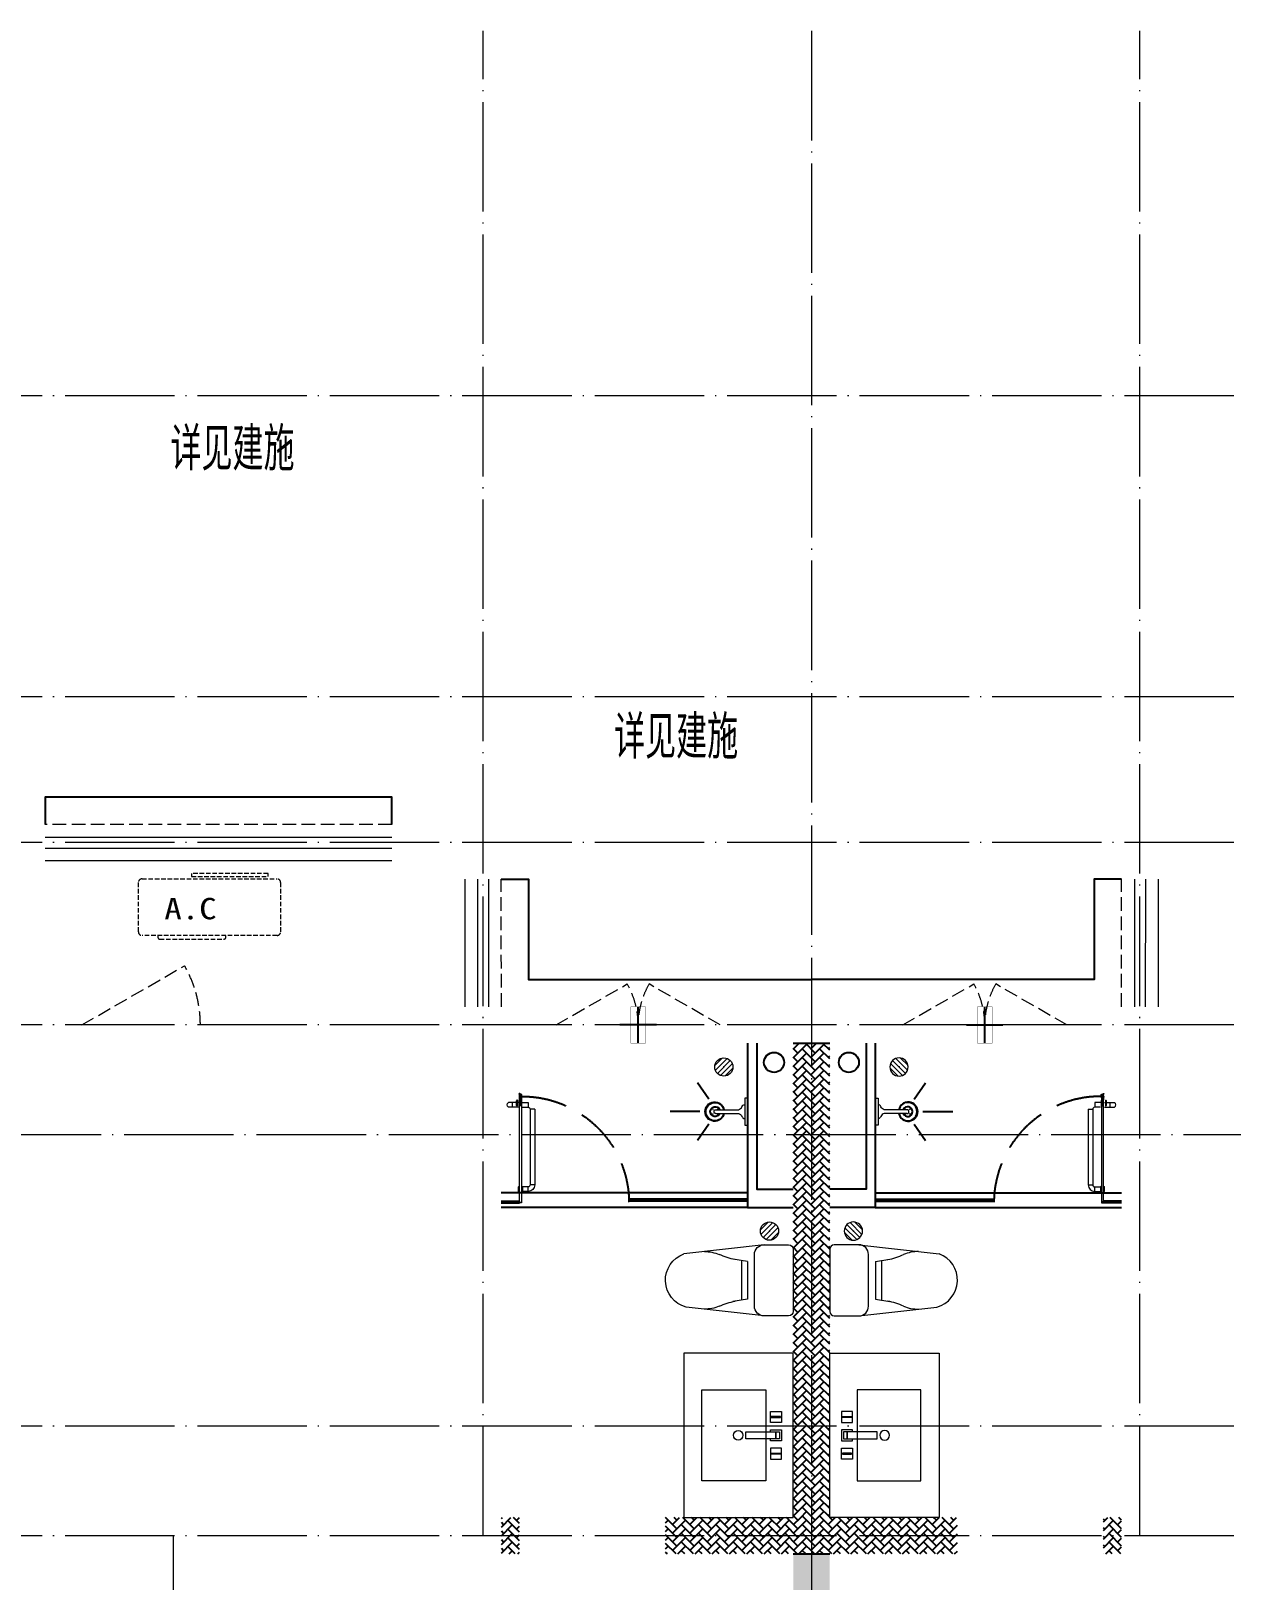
# Model space of a CAD drawing. Extents: x -518115 to 389031, y -231062 to 1628073.
# Drawn here: x 34038 to 40617, y 447089 to 455582 of the extents above; entities that cross this region are included whole.
import ezdxf

# ---------------------------------------------------------------- set-up
doc = ezdxf.new("R2010")
doc.units = 0
doc.header["$LTSCALE"] = 1000
doc.header["$MEASUREMENT"] = 0
doc.linetypes.add('DASH', pattern=[0.35, 0.25, -0.1])
doc.linetypes.add('DOTE', pattern=[2.4200000000000004, 2, -0.2, 0.02, -0.2])
for name, color, linetype, lineweight in [('DOTE', 19, 'DOTE', 9), ('LVTRY', 1, 'Continuous', 13), ('WINDOW', 144, 'Continuous', 15), ('平面-栏杆', 135, 'Continuous', 15), ('平面-看线', 45, 'Continuous', 15), ('平面-空调室内机', 176, 'Continuous', 9), ('平面-空调预留孔', 173, 'Continuous', 15), ('空调', 76, 'Continuous', 13)]:
    doc.layers.add(name, color=color, linetype=linetype, lineweight=lineweight)
for name, color, linetype in [('IP-bath&kitchen-JOHNSON', 4, 'Continuous'), ('P-bath&kitchen-JOHNSON', 4, 'Continuous'), ('PUB_TEXT', 4, 'Continuous'), ('VPIPE-中水', 122, 'Continuous'), ('保温', 6, 'Continuous'), ('机电标识类', 1, 'Continuous'), ('看线', 251, 'Continuous')]:
    doc.layers.add(name, color=color, linetype=linetype)
doc.styles.add('_TCH_AXIS', font='COMPLEX', dxfattribs={"bigfont": 'GBCBIG'})
doc.styles.add('黑体', font='')
doc.styles.get('黑体').set_extended_font_data('SimHei')
pattern_1 = [(45, (-445516.5787336057, -596748.8100387141), (0, 47.41575231924514), [100.584, -33.528]), (135, (-445492.8708736057, -596725.1021787141), (3.05311331771918e-15, 47.41575231924513), [100.584, -33.528])]

# ---------------------------------------------------------------- blocks, each defined once
blk = doc.blocks.new('rrrrrrrrrrrra')
for p, q in [((-112.3975646988256, 458.7312025176361), (-112.3975646988256, 324.3323662159964)), ((252.6024353011744, 483.7312025176361), (-87.39756469882559, 483.7312025176361)), ((277.6024353011744, 324.3323662159964), (277.6024353011744, 458.7312025176361)), ((-112.3975646988256, 324.3323662159964), (-63.69972878636327, -103.3637925456278)), ((-59.12511469877791, 271.0599162159488), (224.3299853011267, 271.0599162159488)), ((277.6024353011744, 324.3323662159964), (227.5135563242948, -115.5808400628157)), ((-20.6103619200876, 232.4137265472673), (-34.18044077546801, 153.6153487120755)), ((191.3197469591396, 200.4502565474249), (-26.11487635679077, 200.4502565474249)), ((185.8152325224364, 232.4137265477329), (-20.6103619200876, 232.4137265472673)), ((185.8152325224364, 232.4137265477329), (199.3853113778168, 153.6153487125412))]:
    blk.add_line(p, q)
for centre, radius, start, end in [((-87.39756469882559, 458.7312025176361), 25, 90, 180), ((252.6024353011744, 458.7312025176361), 25, 0, 90), ((-59.12511469877791, 324.3323662164621), 53.27245000000602, 180, 270), ((224.3299853008939, 324.3323662164621), 53.27245000000253, 270, 0), ((-322.583031725022, 209.8070477982983), 293.8257332377133, 333.5368539848596, 351.4828191908725), ((487.787902327138, 209.8070477982983), 293.8257332377133, 188.5171808091275, 206.4631460151405), ((148.969911527005, -3.179016253445297), 224.0767612256445, 158.5202191710939, 180), ((16.2349590753438, -3.179016253445297), 224.0767612256723, 0, 21.47978082890611), ((83.83053322241176, -63.61970424279571), 152.7899563564, 195.0773243454172, 340.1181212308546)]:
    blk.add_arc(centre, radius, start, end)
blk = doc.blocks.new('A$C1E0F638F')
for points in [[(499.7003750004806, 435.1003879043274), (499.7003750004806, 85.1003879038617), (-4.325015470385551e-05, 85.10038790432736), (-4.325015470385551e-05, 435.1003879038617)], [(269.850552206859, 30.00024752598256), (229.850552206859, 30.00024752644822), (229.850552206859, 195.0002475259826), (269.850552206859, 195.0002475264482)], [(119.850552206859, 0.0002475259825587273), (179.850552206859, 0.0002475259825587273), (179.850552206859, 60.00024752598256), (119.850552206859, 60.00024752598256)], [(146.850552206859, 55.00024752598256), (152.850552206859, 55.00024752644822), (152.850552206859, 5.00024752644822), (146.850552206859, 5.00024752644822)], [(229.850552206859, 30.00024752644822), (269.850552206859, 30.00024752598256), (269.850552206859, 10.00024752598256), (229.850552206859, 10.00024752644822)], [(379.850552206859, 0.0002475259825587273), (319.850552206859, 0.0002475264482200146), (319.850552206859, 60.00024752644822), (379.850552206859, 60.00024752644822)], [(352.850552206859, 55.00024752598256), (346.850552206859, 55.00024752598256), (346.850552206859, 5.000247525982559), (352.850552206859, 5.000247525982559)]]:
    blk.add_lwpolyline(points, close=True)
blk.add_lwpolyline([(269.850552206859, 60.00024752598256), (279.850552206859, 60.00024752598256), (279.850552206859, 0.0002475264482200146), (219.850552206859, 0.0002475259825587273), (219.850552206859, 60.00024752598256), (229.850552206859, 60.00024752644822)])
blk.add_circle((249.850552206859, 236.2614032463171), 26)
blk = doc.blocks.new('$lvtry$00000171')
for p, q in [((-74.24621202462731, 10.60660171788186), (-10.60660171788186, 74.24621202462731)), ((-69.81875867368217, -27.39235180270043), (27.39235180242758, 69.81875867368217)), ((-53.03300858900184, -53.03300858886359), (53.03300858900184, 53.03300858886359)), ((-27.39235180242758, -69.81875867368217), (69.81875867368217, 27.39235180270043)), ((10.60660171788186, -74.24621202462731), (74.24621202462731, -10.60660171788186))]:
    blk.add_line(p, q)
blk.add_circle((0, 0), 75)
blk.add_point((0, 0))
blk = doc.blocks.new('135')
blk.add_hatch(color=256).paths.add_polyline_path([(4.76418280357393, 1.812162386259842), (3.614183923258678, -0.9586682789313272), (-4.698308072380313, 2.491328362025341), (-3.548309192054148, 5.262159027231063)])
for p, q in [((-6.34257382159194, 2.632406550414998), (5.421245566391007, -2.250020692198631)), ((-5.698204626369259, 2.906323017595241), (-5.160113183243083, 2.682994842084553)), ((-5.555794630552554, 18.93025617586591), (-3.355794630551827, 19.41189882087838)), ((-3.355794630551827, 19.41189882087838), (-5.502586708164016, 19.38346581543646)), ((5.249555696867901, 10.9245783101278), (-5.25044430312846, 10.93328680312606)), ((5.227938415449898, 9.660595023749009), (-5.205485498692723, 9.660595023727183)), ((-5.160113183243083, 2.682994842084553), (-3.818447822857706, 5.915630618167598)), ((-5.000000000007275, 10.93307908955376), (-5.000000000007275, 30.53458335841333)), ((-3.818447822857706, 5.915630618167598), (5.417654394495911, 2.08230101709978)), ((0, -9.095e-13), (-7.276000000000001e-12, 39.11915162772765)), ((5.617387633388716, 18.86060526279379), (3.417387633387988, 19.34224790780627)), ((3.417387633387988, 19.34224790780627), (5.564179711000178, 19.31381490236435)), ((4.075989034128724, -1.150334758983262), (5.417654394495911, 2.08230101709978)), ((4.999999999996362, 10.92478528669653), (4.999999999992723, 32.30060393840449)), ((4.075989034125087, -1.150334758983262), (5.7233188174323, -1.834038541420341))]:
    blk.add_line(p, q)
for centre, radius, start, end in [((6.161034868437128, 15.83646535001662), 13.51105029248686, 151.0147378050733, 204.8403314206463), ((13.49583268638525, 4.204098348475781), 20.48112573357894, 163.092431708237, 182.0011966084188), ((-5.975522388205718, 3.562607190228845), 1, 184.2275252268287, 248.4661137629982), ((13.54264475737364, 4.193994001077044), 19.52885339284392, 163.7443120071847, 182.5268738689926), ((8.625610374787357, 15.4674340699994), 14.59806099666519, 166.2780045267358, 198.0953497200314), ((-5.467505949505721, 3.349919817060253), 0.5, 181.9385014602077, 247.2597126889964), ((-5.220308285297505, 22.14142036417525), 0.5, 335.7643365041333, 151.0147378054934), ((3.827398038803949, 18.06844884589281), 9.42220170707689, 155.7643365036202, 171.9772791662345), ((5.153695528464595, 22.26171150950449), 0.5, 29.84246110022977, 204.5740373216479), ((-5.946870150815811, 17.18555889137405), 11.70614123311011, 10.4750181798539, 24.57403732164799), ((29.07817214454553, 6.708467335577552), 24.03224306675829, 172.943947749341, 199.2318175570648), ((-6.288615623223449, 15.43590622998363), 12.3887641438454, 338.644919711974, 16.04760207510264), ((-6.035673477003001, 15.84248269684667), 13.39994098009156, 334.9111406033848, 29.84246110034611), ((26.37160870551816, 6.273545375245702), 20.6409126368038, 169.1453753653255, 199.9525787155704), ((5.869786496521555, -1.169297062749137), 1.170107913508445, 247.4597126892894, 19.95257871601565), ((5.914985297487874, -1.372233430550295), 0.5, 247.4597126892894, 19.23181755750988)]:
    blk.add_arc(centre, radius, start, end)
blk.add_open_spline([(-5.000000000007275, 30.53458335841333), (-4.10443294849756, 31.33336597555081), (-2.288282033354334, 32.95324444101334), (0.90438098919185, 29.19536669430727), (3.450096077842316, 31.12548990286359), (4.999999999992723, 32.30060393840449)], degree=3, knots=[0, 0, 0, 0, 3.066329070407599, 6.218313121244897, 11.12413523619883, 11.12413523619883, 11.12413523619883, 11.12413523619883])
blk = doc.blocks.new('SDFAWERAWER')
at = {"layer": 'LVTRY', "color": 1}
for p, q in [((593941.1893833182, -1242210.071718162), (593783.7054442759, -1242594.768872668)), ((593941.1893833182, -1242210.071718162), (593964.6458707345, -1242219.669193542)), ((593987.7654218215, -1242190.543110286), (593978.1679464299, -1242213.999597729)), ((594017.0860310916, -1242202.539954511), (593987.7654218215, -1242190.543110286)), ((594015.8193360465, -1242220.432964417), (594027.1688849085, -1242192.714558183)), ((594025.7000045974, -1242203.902384486), (594018.4845674199, -1242221.524267195)), ((594025.3530065713, -1242210.830205286), (594021.4897947444, -1242220.265124338)), ((594022.6186791044, -1242211.427743668), (594029.8341162818, -1242193.80586096)), ((594025.3530065713, -1242210.830205286), (594031.0932591765, -1242196.811088268)), ((594027.1688849085, -1242192.714558183), (594033.0323939191, -1242195.115424288)), ((594029.8341162818, -1242193.80586096), (594031.0932591765, -1242196.811088268)), ((594032.1593517042, -1242197.24760937), (594033.0323939191, -1242195.115424288)), ((594033.0323939191, -1242195.115424288), (594033.976751101, -1242197.369344781)), ((594033.7584905497, -1242197.902391045), (594033.9763517794, -1242197.370320023)), ((594047.2517495372, -1242200.933083513), (594035.9092786319, -1242228.654386825)), ((594037.3439066054, -1242210.828683256), (594087.9885953569, -1242231.550505105)), ((594041.579694262, -1242228.485098852), (594051.1771696536, -1242205.028611409)), ((594049.9172594484, -1242202.023705706), (594043.3176582216, -1242218.153308231)), ((594047.2517495372, -1242200.933083513), (594049.9172594484, -1242202.023705706)), ((594049.9172594484, -1242202.023705706), (594051.1771696536, -1242205.028611409)), ((593964.6458707345, -1242219.669193542), (593807.1619316919, -1242604.366348048)), ((594007.4885557, -1242225.996441955), (593978.1679464299, -1242213.999597729)), ((594015.8193360465, -1242220.432964417), (594021.6828450572, -1242222.833830523)), ((594018.4845674199, -1242221.524267195), (594021.4897947444, -1242220.265124338)), ((594022.5558872721, -1242220.70164544), (594021.6828450572, -1242222.833830523)), ((594021.6828450572, -1242222.833830523), (594023.9367655669, -1242221.889473379)), ((594024.1550261178, -1242221.356427115), (594023.937164888, -1242221.888498138)), ((594027.746431214, -1242234.285170699), (594078.3911199654, -1242255.006992549)), ((594035.9092786319, -1242228.654386825), (594038.5747885434, -1242229.745009019)), ((594038.5747885434, -1242229.745009019), (594045.1743897707, -1242213.615406493)), ((594038.5747885434, -1242229.745009019), (594041.579694262, -1242228.485098852)), ((594057.0670404839, -1242246.282014925), (594066.6645158757, -1242222.825527482)), ((593783.7054442759, -1242594.768872668), (593807.1619316919, -1242604.366348048)), ((593803.2340521519, -1242641.344911171), (593812.8315275433, -1242617.888423728)), ((593812.8315275433, -1242617.888423728), (593842.1521368134, -1242629.885267953)), ((593842.1521368134, -1242629.885267953), (593832.554661422, -1242653.341755396)), ((593845.157042532, -1242628.625357786), (593833.814571627, -1242656.346661099)), ((593847.8225524705, -1242629.715979991), (593836.4800815652, -1242657.437283303)), ((593845.157042532, -1242628.625357786), (593842.1521368134, -1242629.885267953)), ((593847.8225524705, -1242629.715979991), (593845.157042532, -1242628.625357786)), ((593847.1421213057, -1242661.799772115), (593858.4845922105, -1242634.078468803)), ((593849.807631217, -1242662.890394308), (593861.150102122, -1242635.169090996)), ((593858.4845922105, -1242634.078468803), (593861.150102122, -1242635.169090996)), ((593861.150102122, -1242635.169090996), (593862.0950347865, -1242637.422770285)), ((593803.2340521519, -1242641.344911171), (593832.554661422, -1242653.341755396)), ((593833.814571627, -1242656.346661099), (593832.554661422, -1242653.341755396)), ((593836.4800815652, -1242657.437283303), (593833.814571627, -1242656.346661099)), ((593847.1421213057, -1242661.799772115), (593849.807631217, -1242662.890394308)), ((593852.0613105225, -1242661.945461682), (593862.0950347865, -1242637.422770285))]:
    blk.add_line(p, q, dxfattribs=at)
blk.add_lwpolyline([(593823.4857289928, -1242716.975934958), (594045.7556563742, -1242173.940086161), (594036.5013807861, -1242170.150840413), (593814.2314534048, -1242713.186689209)], close=True, dxfattribs=at)
blk.add_arc((594075.2654484361, -1242240.036391133), 15.29342111015146, 281.7932153755734, 33.70187580186141, dxfattribs=at)
for centre, major_axis, start_param, end_param in [((593974.2417065077, -1242223.595433476), (3.926239933352681, 9.595835773426348), 0, 1.570796326794897), ((593816.7577674654, -1242608.292587982), (13.52371531371392, 33.05232318957029), 1.570796326794897, 3.141592653589793), ((593816.7577674654, -1242608.292587982), (3.926239933352681, 9.595835773426348), 1.570796326794897, 3.141592653589793)]:
    blk.add_ellipse(centre, major_axis=major_axis, ratio=1, start_param=start_param, end_param=end_param, dxfattribs=at)
at = {"layer": 'P-bath&kitchen-JOHNSON', "color": 8, "linetype": 'DASH'}
blk.add_arc((593809.7670385346, -1242714.004828131), 586.199339652145, 67.53694625199444, 157.1324720308851, dxfattribs=at)
at = {"layer": 'LVTRY', "color": 1, "xscale": -1, "rotation": 157.7329157530927}
blk.add_blockref('135', (594045.2713309255, -1242161.927690595), dxfattribs=at)
blk = doc.blocks.new('A$C5DCB2F21')
at = {"layer": 'IP-bath&kitchen-JOHNSON', "color": 8}
for p, q in [((-68.28558143033297, -213.1606503543517), (-157.7014214626688, -274.9614281078248)), ((68.16970908802614, -213.1606503543517), (157.5855491203619, -274.9614281078248)), ((-0.0579361711279489, -261.3536447175793), (-0.0579361711570528, -424.6555120690827))]:
    blk.add_line(p, q, dxfattribs=at)
at = {"layer": 'IP-bath&kitchen-JOHNSON', "color": 250}
for centre, major_axis, ratio, start_param, end_param in [((0.0421103943663184, -178.7724866370772), (-50.96224410476142, 6.55561e-11), 0.9900522014073144, -1.362970376127611, 4.504563029716158), ((0.0421103943663184, -177.7692267618913), (-26.80467913510691, 8.690706e-10), 0.9948122416210567, -1.167676844559286, 4.309269498205915)]:
    blk.add_ellipse(centre, major_axis=major_axis, ratio=ratio, start_param=start_param, end_param=end_param, dxfattribs=at)
at = {"layer": 'LVTRY', "color": 1}
for p, q in [((73.60639230580999, 0), (-73.60639230580999, 0)), ((-10.47308850636909, -173.5162652194049), (-10.47308850636909, -49.2578386965979)), ((10.5573092952909, -173.5162652194049), (10.5573092952909, -49.2578386965979))]:
    blk.add_line(p, q, dxfattribs=at)
blk.add_lwpolyline([(73.60639230580999, 0), (73.60639230580999, -15.772798351245), (-73.60639230580999, -15.772798351245), (-73.60639230580999, 0)], dxfattribs=at)
for points in [[(-26.29978149385716, -30.6730770759059, -0.3641418619200349), (-37.77772499481944, -15.772798351245, -0.0204951839784475)], [(-10.47308850636909, -49.43990604687496, 0.214893116671168), (-26.29978149385716, -30.6730770759059, 7.649644273232357)], [(10.5573092952909, -49.2578386965979, -0.2143900455666535), (26.29978149385716, -30.6730770759059, -7.649644273232357)], [(26.29978149385716, -30.6730770759059, 0.3641418619200187), (37.77772499482671, -15.772798351245, 0.0204951839784475)]]:
    blk.add_lwpolyline(points, format="xyb", dxfattribs=at)
blk.add_arc((0.0421103944609058, -173.5162652194049), 10.51519890083, 180, 0, dxfattribs=at)
for centre, major_axis, ratio, start_param, end_param in [((0.0421103943663184, -181.2952494334531), (53.64446843239703, 4.6092399e-09), 0.9875770290783108, 1.768090240399728, 7.656687720196345), ((-12.41473554639378, -164.737432311369), (1.3012e-12, 1.432845619463478), 0.8500000000096485, -1.570796326743344, 4.712388980436241), ((12.49895633515552, -164.737432311369), (-1.089747e-10, 1.432845619463478), 0.8500000000096485, 4.712388980370823, 10.99557428755041), ((-12.41473554639378, -189.1718906858077), (-2.801241e-10, 1.432845619478029), 0.8500000000010158, 4.712388980259137, 10.99557428743872), ((12.49895633515552, -189.1718906858077), (-3.904000999999999e-10, 1.43284561947803), 0.8500000000010156, 4.712388980193717, 10.9955742873733)]:
    blk.add_ellipse(centre, major_axis=major_axis, ratio=ratio, start_param=start_param, end_param=end_param, dxfattribs=at)
blk = doc.blocks.new('GDGDRGDGRD')
at = {"layer": 'IP-bath&kitchen-JOHNSON'}
for p, q in [((490532.5689499196, 524228.1487545736), (491882.5665626018, 524228.1487502597)), ((490532.5689499196, 524193.1487545719), (491182.5665626433, 524193.148750029)), ((490532.5689499196, 524183.1487545719), (491182.5784094537, 524183.1487498092)), ((490532.5689499196, 524148.1488195378), (491882.5665626015, 524148.1487502597)), ((491182.5784094537, 524183.1487498092), (491182.5784094489, 524193.148750029)), ((491882.5665625986, 524183.1487497939), (491782.5665629497, 524183.1487498275)), ((491782.5665629497, 524173.1487498275), (491782.5665629536, 524183.1487498275)), ((491882.5665625986, 524173.1487497939), (491782.5665629497, 524173.1487498275))]:
    blk.add_line(p, q, dxfattribs=at)
at = {"layer": 'IP-bath&kitchen-JOHNSON', "color": 8}
for points in [[(490532.5689891141, 525048.460308887), (490532.5689460972, 524148.1487907803), (490282.5665414351, 524148.1488069055)], [(490482.5689891141, 525048.460308887), (490482.5689703015, 524248.1487994664), (490282.5665437861, 524248.148799468)]]:
    blk.add_lwpolyline(points, dxfattribs=at)
at = {"layer": 'LVTRY', "color": 1}
blk.add_lwpolyline([(490882.5665625796, 522448.4609179032), (490282.5665625794, 522448.4609179032), (490282.5665625881, 523348.4599556847), (490882.5665625884, 523348.4599556847)], close=True, dxfattribs=at)
at = {"layer": 'IP-bath&kitchen-JOHNSON'}
for name, p, rotation in [('A$C5DCB2F21', (490532.5798940997, 524673.4563777271), 90.008488524447), ('SDFAWERAWER', (-528535.947773745, 1449333.644978448), 22.25976934310711)]:
    blk.add_blockref(name, p, dxfattribs=dict(at, rotation=rotation))
at = {"layer": 'LVTRY', "xscale": -0.6666666667107826, "yscale": 0.6666666667107826}
for p in [(490662.568989114, 524918.4603088892), (490412.566562616, 524018.4603088915)]:
    blk.add_blockref('$lvtry$00000171', p, dxfattribs=at)
at = {"layer": 'LVTRY', "color": 1, "extrusion": (0, 0, -1), "xscale": -1, "zscale": -1, "rotation": 270}
blk.add_blockref('rrrrrrrrrrrra', (-490766.3001941209, 523665.7019433295), dxfattribs=at)
at = {"layer": 'LVTRY', "color": 1, "xscale": -1, "rotation": 270}
blk.add_blockref('A$C1E0F638F', (490347.4664304923, 522648.7662919514), dxfattribs=at)
blk = doc.blocks.new('GDGDGDSDA')
at = {"layer": 'DOTE', "linetype": 'DOTE', "ltscale": 0.3}
for p, q in [((442534.8193128055, 367858.3318188415), (442534.8193128057, 376108.3318260653)), ((444334.8193119208, 376108.3318260653), (444334.8193119208, 359558.331827242)), ((446134.819311036, 367858.3318188415), (446134.8193110359, 376108.3318260653)), ((471334.8193115436, 374108.3318260653), (417334.819312298, 374108.3318260653)), ((471334.8193115436, 372458.3318262678), (417334.819312298, 372458.3318262678)), ((471334.8193115436, 371658.3318203397), (417334.819312298, 371658.3318203398)), ((471334.8193115436, 370658.3318268224), (417334.819312298, 370658.3318268225)), ((417334.819312298, 370058.602097323), (471334.8193115436, 370058.6020517343)), ((471334.8193115436, 368458.3318260833), (417334.819312298, 368458.3318260835)), ((471334.8193115436, 367858.3318270331), (417334.819312298, 367858.3318270331)), ((440834.8193214717, 367858.3318189288), (440834.8193214717, 359558.331827242))]:
    blk.add_line(p, q, dxfattribs=at)
blk = doc.blocks.new('GDFGDGRD')
at = {"layer": '保温', "linetype": 'ByBlock', "ltscale": 10}
h = blk.add_hatch(dxfattribs=at)
h.set_pattern_fill('AR-HBONE', color=251, scale=55)
h.set_pattern_definition([(45, (0, 0), (0, 47.41575231924514), [100.584, -33.528]), (135, (23.70786, 23.70786), (3.05311331771918e-15, 47.41575231924513), [100.584, -33.528])])
h.paths.add_polyline_path([(443916.4830099922, 370023.7249336801), (443916.4823665762, 370223.7247233465), (444016.4823480535, 370223.7249199915), (444016.4829914694, 370023.725130325)])
blk = doc.blocks.new('dongkong')
blk.add_wipeout([(-603756.0415179721, 210770.96306340612), (-603756.0415180603, 210570.80961624245), (-603836.0415181214, 210570.80961593534), (-603836.0415181519, 210770.96306307407)])
at = {"layer": '机电标识类', "color": 250, "linetype": 'DASH', "ltscale": 400}
for p, q in [((-603796.0415180789, 210770.9630630909), (-603796.0415180789, 210570.8096162414)), ((-603896.0415180789, 210670.6929921169), (-603696.0415180789, 210670.6929921169))]:
    blk.add_line(p, q, dxfattribs=at)
at = {"layer": '空调', "color": 6, "linetype": 'DASH', "const_width": 2}
blk.add_lwpolyline([(-603756.0415180789, 210770.9630630909), (-603756.0415180789, 210570.8096162414), (-603836.0415180789, 210570.8096162414), (-603836.0415180789, 210770.9630630909)], close=True, dxfattribs=at)
blk = doc.blocks.new('A$C718F517F')
at = {"layer": '保温', "linetype": 'ByBlock', "ltscale": 10}
h = blk.add_hatch(dxfattribs=at)
h.set_pattern_fill('AR-HBONE', color=251, scale=55)
h.set_pattern_definition(pattern_1)
edge = h.paths.add_edge_path()
edge.add_line((199.9999783667736, 5100.000000204425), (200.0963305566111, 7699.999901887495))
edge.add_line((200.0963305566111, 7699.999901887495), (0.09634686581557617, 7700.000098532415))
edge.add_line((0.09634686581557617, 7700.000098532415), (-2.297887112945318e-05, 5100.000196800334))
edge.add_line((-2.297887112945318e-05, 5100.000196800334), (199.9999607119244, 5100.000000155414))
h = blk.add_hatch(dxfattribs=at)
h.set_pattern_fill('AR-HBONE', color=251, scale=55)
h.set_pattern_definition(pattern_1)
edge = h.paths.add_edge_path()
edge.add_line((899.9517926649423, 4900.000000345288), (900.0481448061182, 5099.999902083538))
edge.add_line((900.0481448061182, 5099.999902083538), (-699.9518415997736, 5100.00279595342))
edge.add_line((-699.9518415997736, 5100.00279595342), (-700.0482016503229, 4900.002795903129))
edge.add_line((-700.0482016503229, 4900.002795903129), (899.9999687460368, 4900.000000318862))
at = {"layer": '保温', "linetype": 'Continuous', "ltscale": 10}
h = blk.add_hatch(dxfattribs=at)
h.set_pattern_fill('HEX', color=251, scale=10, angle=90, style=0)
h.set_pattern_definition([(90, (-503782.4698887531, -516048.4609178798), (-16.49778, 1.010197673501861e-15), [9.525, -19.05]), (210, (-503782.4698887531, -516048.4609178798), (8.248889999999996, -14.28749658604684), [9.525, -19.05]), (150, (-503782.4698887531, -516038.9359178797), (-8.248890000000003, -14.28749658604684), [9.525, -19.05])])
h.paths.add_polyline_path([(0.0989619892789051, 5.238689482212067e-10), (200.0989456800162, 5.238689482212067e-10), (199.9999702594359, 4900.000000189117), (-1.343135954812169e-05, 4900.000196834037)])
at = {"layer": '保温', "color": 251, "linetype": 'ByBlock', "ltscale": 10}
for p, q in [((-2.155877882614732e-05, 7700.000000211759), (199.9999784412212, 7700.000000208034)), ((-2.158596180379391e-05, 4900.000098513439), (199.9999784140382, 4900.000098509714)), ((0, 0), (200.0000000021537, -1.268927007913589e-08))]:
    blk.add_line(p, q, dxfattribs=at)
blk = doc.blocks.new('gsergvr')
at = {"layer": '平面-空调预留孔', "linetype": 'DASH', "ltscale": 0.1}
for p, q in [((34075.40689820799, 17176.21177392045), (34075.40689820799, 17166.21177392045)), ((34448.2425664645, 17166.21177392045), (34448.2425664645, 17176.21177392045)), ((34085.40689820799, 17156.21177392045), (34438.2425664645, 17156.21177392045))]:
    blk.add_line(p, q, dxfattribs=at)
blk.add_lwpolyline([(34679.34183939642, 17515.32109233934), (34259.5236940319, 17515.32109233934), (34259.5236940319, 17500.20703668251), (34679.34183939642, 17500.20703668251)], close=True, dxfattribs=at)
blk.add_lwpolyline([(34728.55383313683, 17176.21177392068), (33988.55383313683, 17176.21177392045, -0.414213562373517), (33968.55383313683, 17196.21177392045), (33968.5538331373, 17466.21177392045, -0.414213562372746), (33988.5538331373, 17486.21177392045), (34728.55383313636, 17486.21177392045, -0.4142135623727947), (34748.55383313636, 17466.21177392045), (34748.55383313683, 17196.21177392091, -0.4142135623733224)], format="xyb", close=True, dxfattribs=at)
for centre, start, end in [((34085.40689820799, 17166.21177392045), 180, 270), ((34438.2425664645, 17166.21177392045), 270, 0)]:
    blk.add_arc(centre, 10, start, end, dxfattribs=at)
at = {"layer": '平面-空调预留孔', "color": 251, "linetype": 'DASH', "ltscale": 0.1, "true_color": 0x636466, "style": '黑体', "width": 1.2}
blk.add_text('A.C', height=117.045, dxfattribs=at).set_placement((34110.94965887904, 17264.83656359856))
blk = doc.blocks.new('rtyryrtyeeretee')
at = {"layer": '平面-空调预留孔'}
blk.add_blockref('gsergvr', (635673.4605407391, 326705.7952499206), dxfattribs=at)

msp = doc.modelspace()

# ---------------------------------------------------------------- linework, layer by layer
at = {"layer": 'VPIPE-中水', "linetype": 'Continuous'}
for centre in [(38111.39325701428, 449927.0855012737), (38521.67535568826, 449927.0859554803)]:
    msp.add_circle(centre, 55, dxfattribs=at)
at = {"layer": 'WINDOW', "color": 250, "linetype": 'DASH', "ltscale": 0.3}
msp.add_lwpolyline([(34316.57871611754, 450132.0865621936), (34879.70960981352, 450456.714959736, -0.1314846383240589), (34966.57871606806, 450132.086562182)], format="xyb", dxfattribs=at)
at = {"layer": '平面-栏杆'}
for points in [[(34116.57871606911, 451162.0865622152), (36016.57611484092, 451162.3836608807)], [(34116.57871606911, 451102.0865622152), (36016.57611484092, 451102.3836608807)], [(36486.28190588322, 450932.0825175158), (36486.57900454872, 450232.0851187394)], [(36546.28190588322, 450932.0825175158), (36546.57900454872, 450232.0851187394)], [(40086.875499068, 450932.082517516), (40086.5784004025, 450232.0851187396)], [(40146.875499068, 450932.082517516), (40146.5784004025, 450232.0851187396)]]:
    msp.add_lwpolyline(points, dxfattribs=at)
at = {"layer": '平面-看线', "linetype": 'DASH', "ltscale": 0.3}
for p, q in [((36616.57900456968, 450232.0827376972), (36616.28190590371, 450932.0825175158)), ((40016.57840038155, 450232.0827376974), (40016.87549904751, 450932.082517516))]:
    msp.add_line(p, q, dxfattribs=at)
msp.add_lwpolyline([(36016.57871151611, 451232.0865622156), (34116.57871196221, 451232.0865621238)], dxfattribs=at)
at = {"layer": '平面-看线'}
for points in [[(36016.57871152682, 451032.0865622156), (34116.57871197339, 451032.0865621238)], [(36416.28190588369, 450932.0825175158), (36416.57900454919, 450232.0851187394)], [(40216.87549906754, 450932.082517516), (40216.57840040204, 450232.0851187396)]]:
    msp.add_lwpolyline(points, dxfattribs=at)
at = {"layer": '看线', "color": 202, "ltscale": 0.5}
for points in [[(36016.57868098503, 451232.0865875722), (36016.57868061203, 451382.0865875722), (34116.57868104416, 451382.0865827075), (34116.57868142833, 451232.0865827573)], [(36616.26626911573, 450932.0825175141), (36766.26626908989, 450932.0825175127), (36766.27855451201, 450382.1107274393), (38316.57870247203, 450382.1107274534)], [(40016.8911358355, 450932.0825175144), (39866.89113586134, 450932.082517513), (39866.87885043921, 450382.1107274393), (38316.57870277448, 450382.1107274534)]]:
    msp.add_lwpolyline(points, dxfattribs=at)

# ---------------------------------------------------------------- block references
for name, p in [('GDGDGDSDA', (-406018.2406094485, 79473.75474374159)), ('rtyryrtyeeretee', (-635015.3406014378, 106741.0617190175)), ('GDFGDGRD', (-407300, 77208.36173827335)), ('A$C718F517F', (38216.57871865534, 442332.0865621493)), ('GDGDRGDGRD', (-451865.8911864751, -75016.37435549765))]:
    msp.add_blockref(name, p)
at = {"xscale": -1}
for name, p in [('GDFGDGRD', (483933.1574050388, 77208.36173838895)), ('GDGDRGDGRD', (528498.9496739788, -75016.3743555689))]:
    msp.add_blockref(name, p, dxfattribs=at)

# ---------------------------------------------------------------- texts
at = {"layer": 'PUB_TEXT', "style": '_TCH_AXIS'}
for p in [(34802.32991367872, 453171.9979112402), (37234.17969317222, 451591.9979028638)]:
    msp.add_text('详见建施', height=236.3120567375886, dxfattribs=at).set_placement(p)

# ---------------------------------------------------------------- next in the draw order: block references
at = {"layer": '平面-空调室内机', "ltscale": 0.3, "rotation": 180}
msp.add_blockref('dongkong', (-566429.4628014624, 660803.049625614), dxfattribs=at)
at = {"layer": '平面-空调室内机', "ltscale": 0.3, "xscale": -1, "rotation": 180}
msp.add_blockref('dongkong', (643062.6202203389, 660803.049625614), dxfattribs=at)

# ---------------------------------------------------------------- next in the draw order: linework, layer by layer
at = {"layer": 'WINDOW', "color": 250, "linetype": 'DASH', "ltscale": 0.3}
for points in [[(36916.48204261216, 450132.085953174), (37306.23523192079, 450357.01361149, -0.131605288826864), (37366.48204266198, 450132.0859532028)], [(37816.48204271181, 450132.085953174), (37426.72885340318, 450357.01361149, 0.131605288826864), (37366.48204266198, 450132.0859532028)], [(38816.67537616484, 450132.085953174), (39206.42856547347, 450357.01361149, -0.131605288826864), (39266.67537621467, 450132.0859532028)], [(39716.67537626449, 450132.085953174), (39326.92218695587, 450357.01361149, 0.131605288826864), (39266.67537621467, 450132.0859532028)]]:
    msp.add_lwpolyline(points, format="xyb", dxfattribs=at)

doc.saveas('drawing.dxf')
